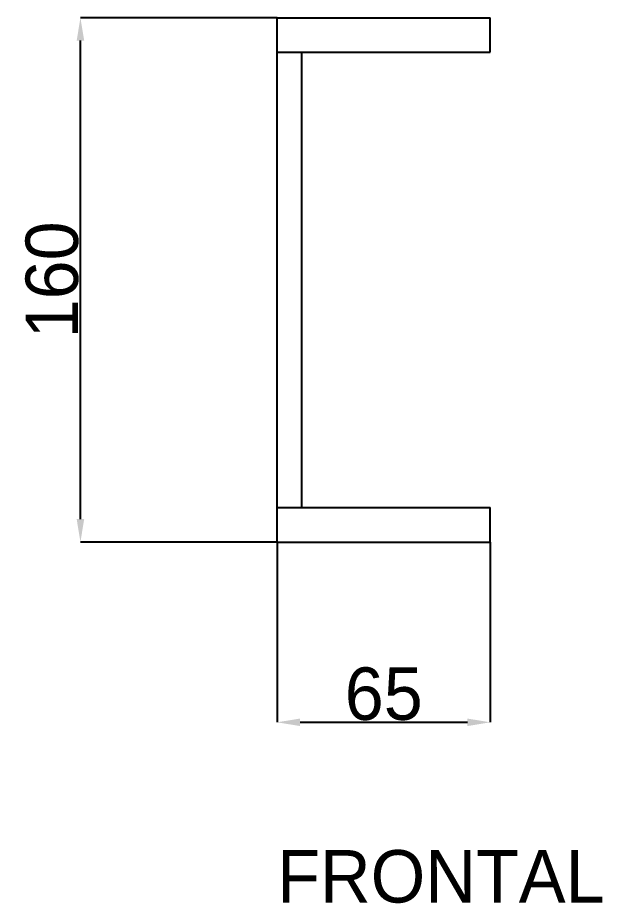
# Model space of a CAD drawing. Header units: millimetres. Extents: x -79 to 13940, y -87340 to 371.
# Drawn here: x 4020.9 to 4199.1, y -31981.2 to -31711 of the extents above; entities that cross this region are included whole.
import ezdxf

# ---------------------------------------------------------------- set-up
doc = ezdxf.new("R2010")
doc.units = ezdxf.units.MM
for name, color, linetype in [('R18_COTAS_P', 1, 'Continuous'), ('R18_PIEZAS_P', 3, 'Continuous'), ('R18_TEXTOS', 7, 'Continuous')]:
    doc.layers.add(name, color=color, linetype=linetype)
doc.dimstyles.get("Standard").update_dxf_attribs({"dimtxt": 2.5, "dimasz": 2.5, "dimexe": 1.25, "dimexo": 0.625, "dimtad": 1, "dimcen": 2.5, "dimazin": 3, "dimtfac": 1, "dimtmove": 0, "dimatfit": 3})

# ---------------------------------------------------------------- blocks, each defined once
blk = doc.blocks.new('_CLOSEDFILLED')
at = {"color": 0, "linetype": 'BYBLOCK'}
blk.add_solid([(-1, 0.164), (0, 0), (-1, -0.164)], dxfattribs=at)
blk = doc.blocks.new('*D149')
for p, q in [((4100, -31870.97), (4100, -31925.97)), ((4165, -31870.97), (4165, -31925.97)), ((4107, -31925.97), (4158, -31925.97))]:
    blk.add_line(p, q)
at = {"layer": 'Defpoints'}
for p in [(4100, -31870.97), (4165, -31870.97), (4100, -31925.97)]:
    blk.add_point(p, dxfattribs=at)
at = {"layer": 'R18_COTAS_P', "xscale": 7, "yscale": 7, "rotation": 180}
blk.add_blockref('_CLOSEDFILLED', (4100, -31925.97), dxfattribs=at)
at = {"layer": 'R18_COTAS_P', "xscale": 7, "yscale": 7}
blk.add_blockref('_CLOSEDFILLED', (4165, -31925.97), dxfattribs=at)
at = {"layer": 'R18_COTAS_P', "insert": (4132.5, -31917.34), "char_height": 16, "attachment_point": 5}
blk.add_mtext('65', dxfattribs=at)
blk = doc.blocks.new('*D150')
for p, q in [((4100, -31710.97), (4040, -31710.97)), ((4040, -31863.97), (4040, -31717.97)), ((4100, -31870.97), (4040, -31870.97))]:
    blk.add_line(p, q)
at = {"layer": 'Defpoints'}
for p in [(4100, -31710.97), (4040, -31870.97), (4100, -31870.97)]:
    blk.add_point(p, dxfattribs=at)
at = {"layer": 'R18_COTAS_P', "xscale": 7, "yscale": 7}
for p, rotation in [((4040, -31710.97), 90), ((4040, -31870.97), 270)]:
    blk.add_blockref('_CLOSEDFILLED', p, dxfattribs=dict(at, rotation=rotation))
at = {"layer": 'R18_COTAS_P', "insert": (4031.38, -31790.97), "char_height": 16, "attachment_point": 5, "rotation": 90}
blk.add_mtext('160', dxfattribs=at)

msp = doc.modelspace()

# ---------------------------------------------------------------- linework, layer by layer
at = {"layer": 'R18_PIEZAS_P'}
for p, q in [((4100, -31710.967), (4165, -31710.967)), ((4100, -31721.467), (4100, -31710.967)), ((4165, -31721.467), (4165, -31710.967)), ((4100, -31721.467), (4165, -31721.467)), ((4100, -31721.467), (4107.5, -31721.467)), ((4100, -31860.467), (4100, -31721.467)), ((4107.5, -31860.467), (4107.5, -31721.467)), ((4100, -31860.467), (4165, -31860.467)), ((4100, -31870.967), (4100, -31860.467)), ((4100, -31860.467), (4107.5, -31860.467)), ((4165, -31870.967), (4165, -31860.467)), ((4100, -31870.967), (4165, -31870.967))]:
    msp.add_line(p, q, dxfattribs=at)

# ---------------------------------------------------------------- texts
at = {"layer": 'R18_TEXTOS'}
msp.add_text('FRONTAL', height=16, dxfattribs=at).set_placement((4100, -31980.967))

# ---------------------------------------------------------------- dimensions: what is measured, and where the dimension line sits
at = {"layer": 'R18_COTAS_P'}
dim = msp.add_linear_dim(base=(4040, -31870.967), p1=(4100, -31870.967), p2=(4100, -31710.967), angle=90, dimstyle='Standard', override={"dimtxt": 16, "dimasz": 7, "dimtad": 1, "dimdec": 2}, dxfattribs=at)
dim.commit()
dim.dimension.update_dxf_attribs({"geometry": '*D150', "text_midpoint": (4031.375, -31790.967)})
dim = msp.add_linear_dim(base=(4100, -31925.967), p1=(4100, -31870.967), p2=(4165, -31870.967), dimstyle='Standard', override={"dimtxt": 16, "dimasz": 7, "dimtad": 1, "dimdec": 2}, dxfattribs=at)
dim.commit()
dim.dimension.update_dxf_attribs({"geometry": '*D149', "text_midpoint": (4132.5, -31917.342)})

doc.saveas('drawing.dxf')
